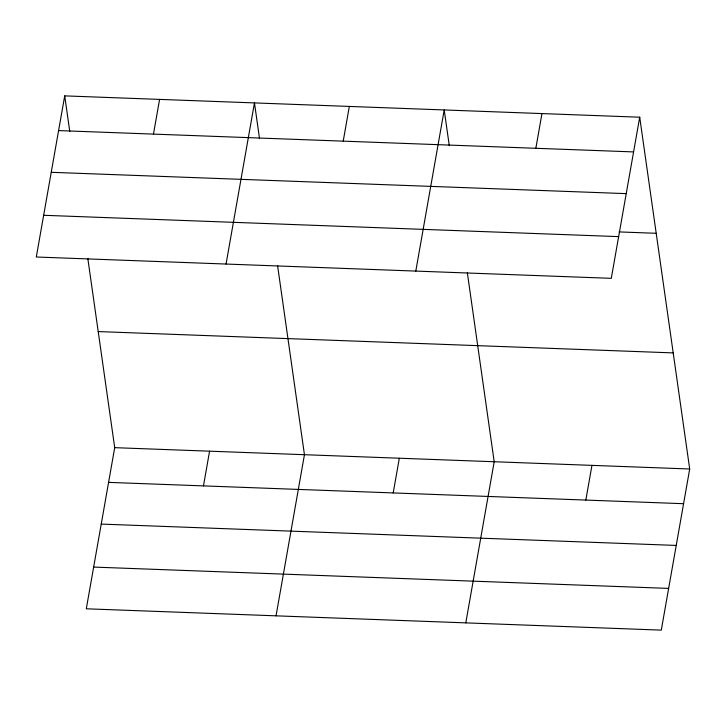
<?xml version="1.0" encoding="UTF-8"?>
<svg xmlns="http://www.w3.org/2000/svg" width="726" height="726" viewBox="0 0 726 726"><rect width="100%" height="100%" fill="white"/><g stroke="black" fill="none" stroke-linecap="round" stroke-linejoin="round"><path stroke-width="1.09" d="M64.714 95.877L36.3 257.004L611.292 278.339L639.706 117.204L64.714 95.877L69.787 131.597M153.467 134.11L159.584 99.398M87.819 258.483L114.708 447.661L86.294 608.796L661.286 630.123L689.7 468.996L639.706 117.204M226.049 264.046L254.463 102.92L259.536 138.639M203.461 485.894L209.578 451.182M343.216 141.143L349.333 106.432M276.043 615.83L304.448 454.703L277.568 265.516M415.798 271.088L444.212 109.953L449.285 145.672M393.211 492.927L399.327 458.224M535.842 148.295L541.959 113.583M465.793 622.872L494.197 461.736L467.317 272.559M585.828 500.078L591.953 465.366M58.588 130.589L633.589 151.916M51.237 172.307L626.229 193.633M619.124 231.921L656.204 233.3M43.66 215.286L618.652 236.622M98.21 331.573L673.202 352.9M114.708 447.661L689.7 468.996M108.582 482.373L683.583 503.699M101.232 524.09L676.224 545.426M93.645 567.079L668.646 588.405"/></g></svg>
